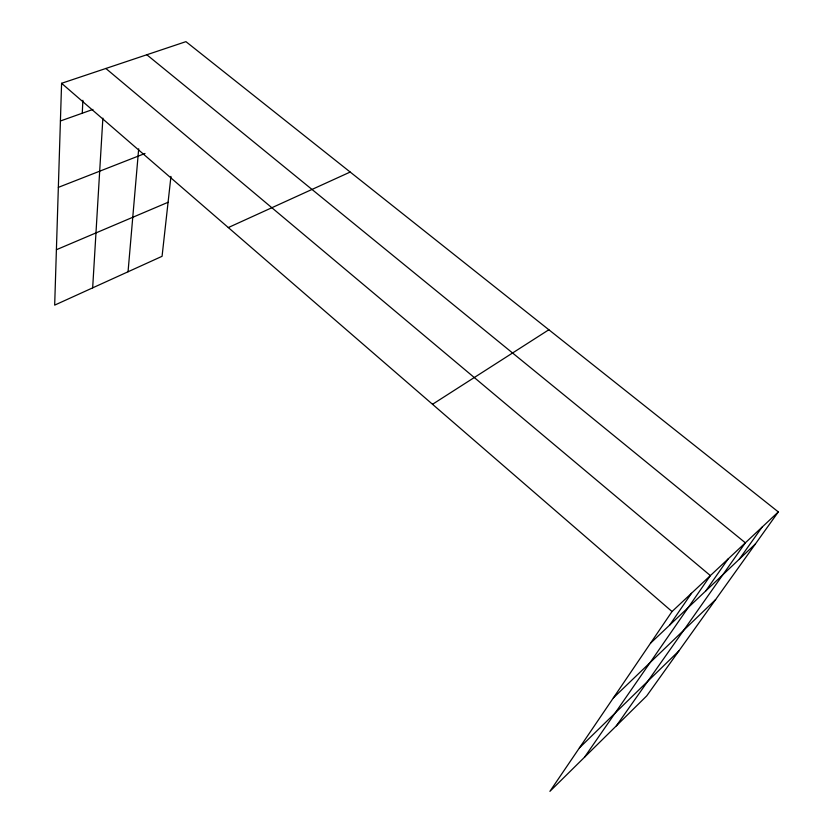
<?xml version="1.0" encoding="UTF-8"?>
<svg xmlns="http://www.w3.org/2000/svg" width="833" height="833" viewBox="0 0 833 833"><rect width="100%" height="100%" fill="white"/><g stroke="black" fill="none" stroke-linecap="round" stroke-linejoin="round"><path stroke-width="1.25" d="M778.324 511.92L672.023 611.537L549.905 791.35L646.71 695.909L778.324 511.92L185.936 41.65L61.59 83.3L54.676 305.128L162.071 256.304L170.952 176.409M82.28 113.215L82.873 100.314M92.661 287.864L102.876 118.14M128.043 271.777L138.684 148.795M669.68 625.083L691.505 593.283M584.474 757.27L710.372 575.593L105.864 68.473M705.801 590.889L728.125 558.953M616.347 725.845L745.358 542.814L146.816 54.749M739.35 559.141L762.08 527.143M579.383 747.94L678.874 650.937M613.359 697.919L715.641 599.552M650.49 643.243L755.427 543.928M432.525 404.286L548.853 329.753M228.304 227.565L350.193 172.046M56.405 249.723L168.079 202.284M58.352 187.363L145.004 153.47M60.424 120.983L92.952 109.425M61.59 83.3L672.023 611.537"/></g></svg>
